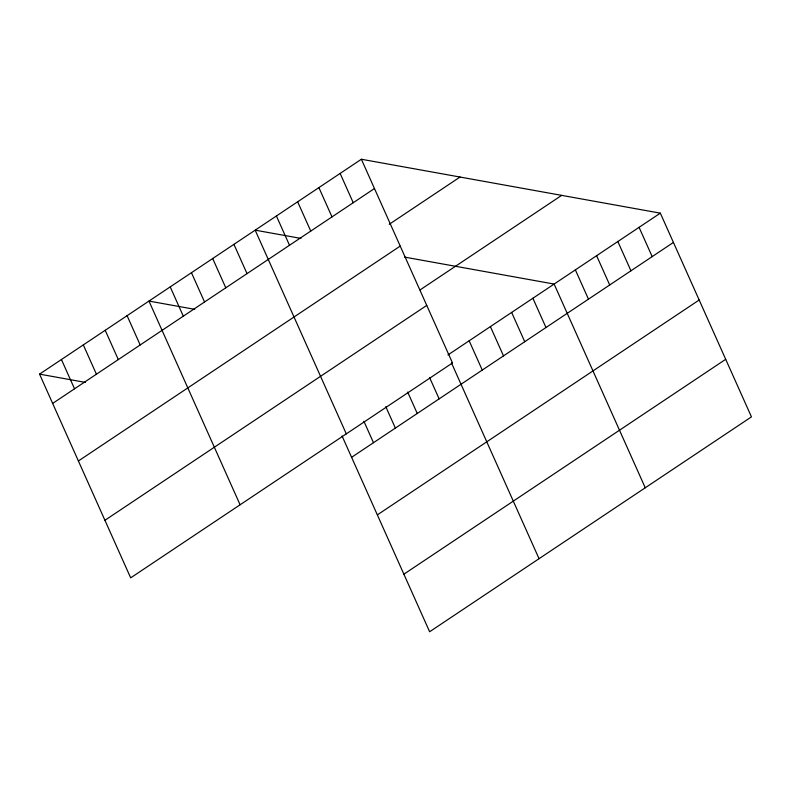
<?xml version="1.0" encoding="UTF-8"?>
<svg xmlns="http://www.w3.org/2000/svg" width="791" height="791" viewBox="0 0 791 791"><rect width="100%" height="100%" fill="white"/><g stroke="black" fill="none" stroke-linecap="round" stroke-linejoin="round"><path stroke-width="1.19" d="M361.368 159.248L452.501 362.96L130.673 577.845L39.55 374.133L361.368 159.248L660.327 213.155L751.45 416.867L429.632 631.752L342.028 435.92M52.651 403.42L374.469 188.535M389.221 224.308L460.026 177.036M78.398 460.975L400.216 246.09M420.07 289.911L561.669 195.367M104.926 520.29L426.745 305.405M447.924 354.971L660.327 213.155M351.6 457.317L673.418 242.432M377.356 514.882L699.175 299.997M403.885 574.187L725.703 359.302M300.976 238.417L255.167 230.161L346.3 433.873M404.646 257.115L554.125 284.058L645.248 487.78M194.774 309.33L148.965 301.074L240.098 504.787M39.55 374.133L85.359 382.389M639.079 227.333L652.18 256.62M617.84 241.512L630.941 270.799M596.602 255.701L609.703 284.987M575.364 269.879L588.464 299.166M532.887 298.247L545.978 327.533M511.639 312.425L524.74 341.712M490.4 326.614L503.501 355.891M469.162 340.792L482.263 370.079M451.453 362.861L539.047 558.693M340.13 173.427L353.231 202.714M429.562 377.475L439.134 398.872M318.892 187.615L331.993 216.892M407.681 392.079L417.252 413.485M297.653 201.794L310.744 231.081M385.8 406.693L395.371 428.099M276.405 215.973L289.506 245.259M363.909 421.306L373.49 442.713M233.928 244.34L247.029 273.627M212.69 258.519L225.791 287.805M191.452 272.707L204.553 301.994M170.213 286.886L183.304 316.173M127.084 315.678L140.185 344.965M105.203 330.292L118.304 359.579M83.322 344.906L96.413 374.192M61.431 359.519L74.532 388.806"/></g></svg>
